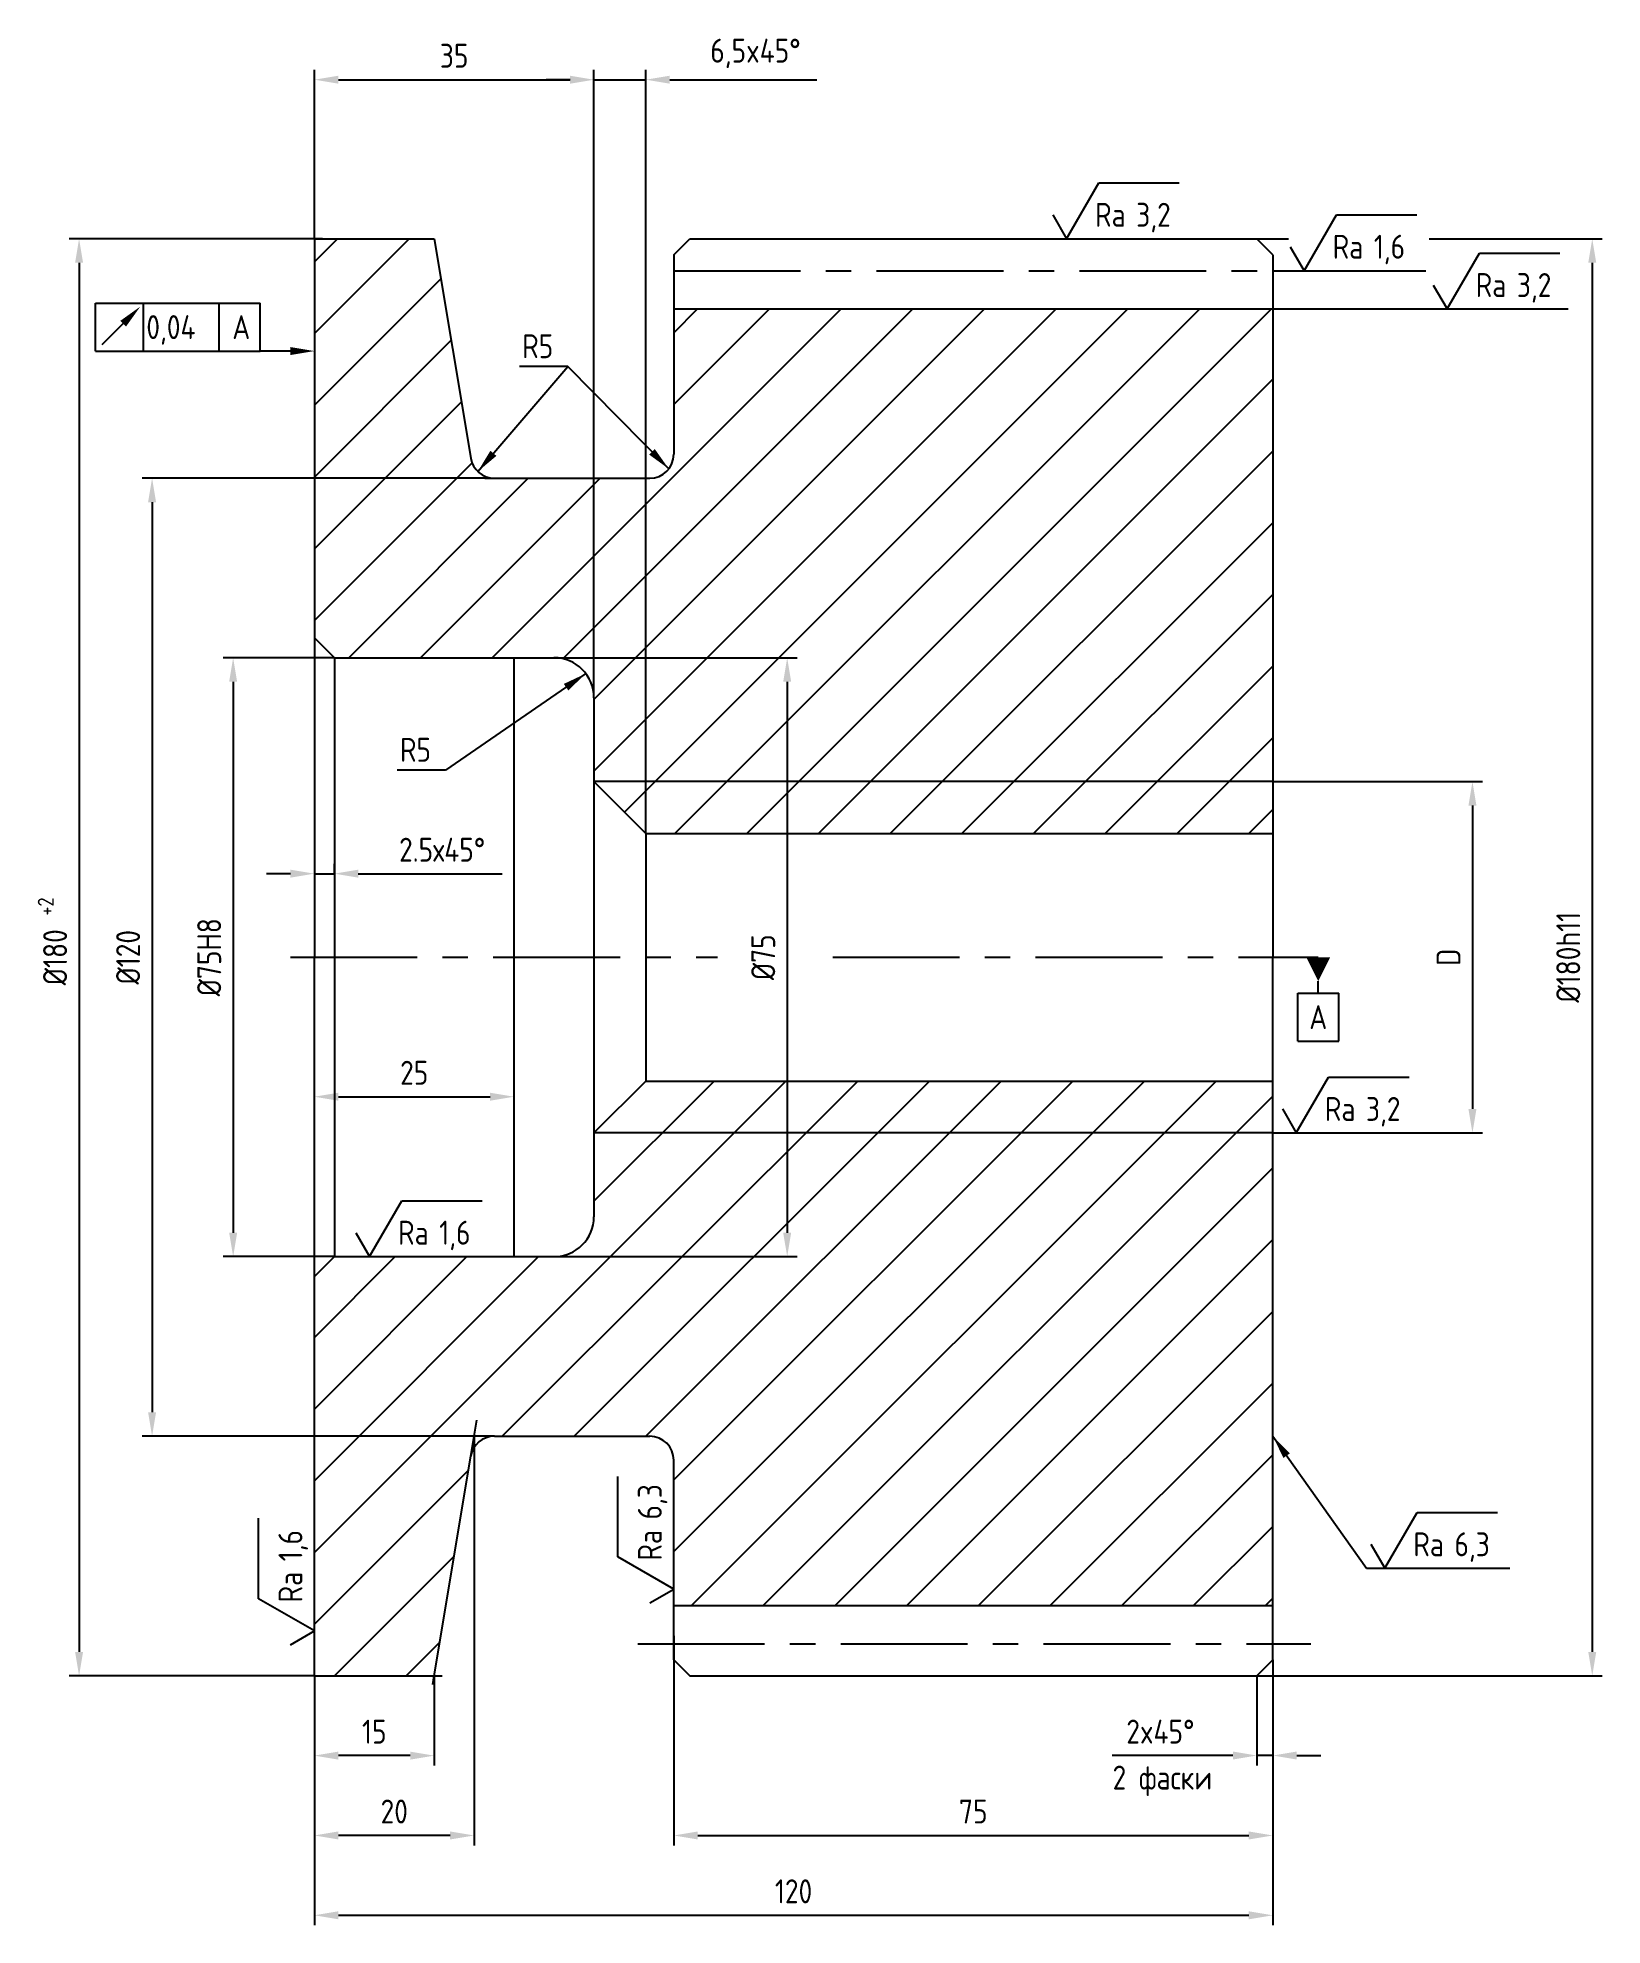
# Model space of a CAD drawing. Header units: millimetres. Extents: x 4132 to 4328, y 663 to 899.
import ezdxf
from ezdxf.enums import TextEntityAlignment as Align

# ---------------------------------------------------------------- set-up
doc = ezdxf.new("R2010")
doc.units = ezdxf.units.MM
doc.linetypes.add('CENTER', pattern=[50.8, 31.75, -6.35, 6.35, -6.35])
for name, color, linetype in [('Bord', 1, 'Continuous'), ('Cen', 5, 'CENTER'), ('Cont', 6, 'Continuous'), ('Dim', 7, 'Continuous'), ('HATCH', 2, 'Continuous'), ('Text', 3, 'Continuous')]:
    doc.layers.add(name, color=color, linetype=linetype)
doc.styles.add('Style1', font='romans.shx', dxfattribs={"width": 0.8})
doc.dimstyles.new('LIN1', dxfattribs={"dimtxt": 3, "dimasz": 3, "dimexe": 1.25, "dimexo": 0, "dimgap": 1.5, "dimtad": 1, "dimdec": 1, "dimdsep": 46, "dimtxsty": 'Style1', "dimcen": 2.5, "dimclrt": 3, "dimadec": 0, "dimazin": 0, "dimtfac": 1, "dimtdec": 1, "dimtmove": 0, "dimatfit": 3, "dimfxl": 1, "dimarcsym": 0})

# ---------------------------------------------------------------- blocks, each defined once
blk = doc.blocks.new('SHERISO_04')
at = {"layer": 'Text'}
blk.add_line((4.04, 7), (14.12, 7), dxfattribs=at)
blk.add_lwpolyline([(-1.73, 3), (0, 0), (4.04, 7)], dxfattribs=at)
at = {"layer": 'Text', "style": 'Style1', "width": 0.8}
blk.add_text('Ra', height=3, dxfattribs=at).set_placement((3.58, 1.5))
blk.add_attdef('3,2', (8.73, 1.5), '', height=3, dxfattribs=at)
blk = doc.blocks.new('forma02')
at = {"layer": 'Bord'}
for p, q in [((-2.57143, -4.5), (2.57143, -4.5)), ((-2.57143, -10.5), (-2.57143, -4.5)), ((0, -4.5), (0, -3)), ((2.57143, -10.5), (2.57143, -4.5)), ((-2.57143, -10.5), (2.57143, -10.5))]:
    blk.add_line(p, q, dxfattribs=at)
blk.add_lwpolyline([(0, -3, 0, 3, 0), (0, 0, 3, 3, 0)], format="xyseb", dxfattribs=at)
at = {"layer": 'Text', "style": 'Style1', "width": 0.8}
blk.add_attdef('А', text='', height=3, dxfattribs=at).set_placement((0, -7.5), align=Align.MIDDLE)
blk = doc.blocks.new('*D6')
at = {"layer": 'Dim', "color": 0, "lineweight": -2, "transparency": 16777216}
for p, q in [((4167.02, 765.7), (4167.02, 767.95)), ((4170.02, 766.7), (4189.02, 766.7)), ((4192.02, 765.7), (4192.02, 767.95))]:
    blk.add_line(p, q, dxfattribs=at)
at = {"layer": 'Dim', "color": 0, "transparency": 16777216}
for points in [[(4170.02, 767.2), (4170.02, 766.2), (4167.02, 766.7)], [(4189.02, 767.2), (4189.02, 766.2), (4192.02, 766.7)]]:
    blk.add_solid(points, dxfattribs=at)
at = {"layer": 'Dim', "color": 3, "transparency": 16777216, "insert": (4179.52, 769.7), "char_height": 3, "attachment_point": 5, "style": 'Style1'}
blk.add_mtext('25', dxfattribs=at)
blk = doc.blocks.new('*D7')
at = {"layer": 'Dim', "color": 0, "lineweight": -2, "transparency": 16777216}
for p, q in [((4164.02, 794.64), (4161.02, 794.64)), ((4167.02, 794.83), (4167.02, 793.39)), ((4167.02, 794.64), (4169.52, 794.64)), ((4169.52, 794.64), (4169.52, 795.89)), ((4172.52, 794.64), (4190.52, 794.64))]:
    blk.add_line(p, q, dxfattribs=at)
at = {"layer": 'Dim', "color": 0, "transparency": 16777216}
for points in [[(4164.02, 795.14), (4164.02, 794.14), (4167.02, 794.64)], [(4172.52, 795.14), (4172.52, 794.14), (4169.52, 794.64)]]:
    blk.add_solid(points, dxfattribs=at)
at = {"layer": 'Dim', "color": 3, "transparency": 16777216, "insert": (4183.02, 797.64), "char_height": 3, "attachment_point": 5, "style": 'Style1'}
blk.add_mtext('2.5х45%%D', dxfattribs=at)
blk = doc.blocks.new('*D8')
at = {"layer": 'Dim', "color": 0, "lineweight": -2, "transparency": 16777216}
for p, q in [((4199.03, 894.09), (4196.03, 894.09)), ((4202.03, 883.46), (4202.03, 895.34)), ((4202.03, 894.09), (4208.52, 894.09)), ((4208.52, 799.67), (4208.52, 895.34)), ((4211.52, 894.09), (4229.92, 894.09))]:
    blk.add_line(p, q, dxfattribs=at)
at = {"layer": 'Dim', "color": 0, "transparency": 16777216}
for points in [[(4199.03, 894.59), (4199.03, 893.59), (4202.03, 894.09)], [(4211.52, 894.59), (4211.52, 893.59), (4208.52, 894.09)]]:
    blk.add_solid(points, dxfattribs=at)
at = {"layer": 'Dim', "color": 3, "transparency": 16777216, "insert": (4222.25, 897.38), "char_height": 3, "attachment_point": 5, "style": 'Style1'}
blk.add_mtext('6,5x45%%D', dxfattribs=at)
blk = doc.blocks.new('*D9')
at = {"layer": 'Dim', "color": 0, "lineweight": -2, "transparency": 16777216}
for p, q in [((4167.02, 874.17), (4167.02, 895.34)), ((4170.02, 894.09), (4199.02, 894.09)), ((4202.02, 816.68), (4202.02, 895.34))]:
    blk.add_line(p, q, dxfattribs=at)
at = {"layer": 'Dim', "color": 0, "transparency": 16777216}
for points in [[(4170.02, 894.59), (4170.02, 893.59), (4167.02, 894.09)], [(4199.02, 894.59), (4199.02, 893.59), (4202.02, 894.09)]]:
    blk.add_solid(points, dxfattribs=at)
at = {"layer": 'Dim', "color": 3, "transparency": 16777216, "insert": (4184.52, 897.09), "char_height": 3, "attachment_point": 5, "style": 'Style1'}
blk.add_mtext('35', dxfattribs=at)
blk = doc.blocks.new('*D10')
at = {"layer": 'Dim', "color": 0, "lineweight": -2, "transparency": 16777216}
for p, q in [((4287.02, 806.17), (4313.27, 806.17)), ((4312.02, 803.17), (4312.02, 765.17)), ((4287.02, 762.17), (4313.27, 762.17))]:
    blk.add_line(p, q, dxfattribs=at)
at = {"layer": 'Dim', "color": 0, "transparency": 16777216}
for points in [[(4311.52, 803.17), (4312.52, 803.17), (4312.02, 806.17)], [(4311.52, 765.17), (4312.52, 765.17), (4312.02, 762.17)]]:
    blk.add_solid(points, dxfattribs=at)
at = {"layer": 'Dim', "color": 3, "transparency": 16777216, "insert": (4309.02, 784.17), "char_height": 3, "attachment_point": 5, "rotation": 90, "style": 'Style1'}
blk.add_mtext('D', dxfattribs=at)
blk = doc.blocks.new('SHERISO_03')
at = {"layer": 'Text'}
blk.add_line((4.04, 7), (14.12, 7), dxfattribs=at)
blk.add_lwpolyline([(-1.73, 3), (0, 0), (4.04, 7)], dxfattribs=at)
at = {"layer": 'Text', "style": 'Style1', "width": 0.8}
blk.add_text('Ra', height=3, dxfattribs=at).set_placement((3.58, 1.5))
blk.add_attdef('6,3', (8.73, 1.5), '', height=3, dxfattribs=at)
blk = doc.blocks.new('*D11')
at = {"layer": 'Dim', "color": 0, "lineweight": -2, "transparency": 16777216}
for p, q in [((4287.02, 696.17), (4287.02, 682.93)), ((4285.02, 694.17), (4285.02, 682.93)), ((4282.02, 684.18), (4266.93, 684.18)), ((4287.02, 684.18), (4285.02, 684.18)), ((4290.02, 684.18), (4293.02, 684.18))]:
    blk.add_line(p, q, dxfattribs=at)
at = {"layer": 'Dim', "color": 0, "transparency": 16777216}
for points in [[(4282.02, 684.68), (4282.02, 683.68), (4285.02, 684.18)], [(4290.02, 684.68), (4290.02, 683.68), (4287.02, 684.18)]]:
    blk.add_solid(points, dxfattribs=at)
at = {"layer": 'Dim', "color": 3, "transparency": 16777216, "insert": (4272.95, 687.18), "char_height": 3, "attachment_point": 5, "style": 'Style1'}
blk.add_mtext('2x45%%D', dxfattribs=at)
blk = doc.blocks.new('*D12')
at = {"layer": 'Dim', "color": 0, "lineweight": -2, "transparency": 16777216}
for p, q in [((4212.02, 699.17), (4212.02, 672.92)), ((4287.02, 684.18), (4287.02, 672.92)), ((4215.02, 674.17), (4284.02, 674.17))]:
    blk.add_line(p, q, dxfattribs=at)
at = {"layer": 'Dim', "color": 0, "transparency": 16777216}
for points in [[(4215.02, 674.67), (4215.02, 673.67), (4212.02, 674.17)], [(4284.02, 674.67), (4284.02, 673.67), (4287.02, 674.17)]]:
    blk.add_solid(points, dxfattribs=at)
at = {"layer": 'Dim', "color": 3, "transparency": 16777216, "insert": (4249.52, 677.17), "char_height": 3, "attachment_point": 5, "style": 'Style1'}
blk.add_mtext('75', dxfattribs=at)
blk = doc.blocks.new('*D13')
at = {"layer": 'Dim', "color": 0, "lineweight": -2, "transparency": 16777216}
for p, q in [((4167.02, 694.17), (4167.02, 682.92)), ((4182.02, 694.17), (4182.02, 682.92)), ((4179.02, 684.17), (4170.02, 684.17))]:
    blk.add_line(p, q, dxfattribs=at)
at = {"layer": 'Dim', "color": 0, "transparency": 16777216}
for points in [[(4170.02, 684.67), (4170.02, 683.67), (4167.02, 684.17)], [(4179.02, 684.67), (4179.02, 683.67), (4182.02, 684.17)]]:
    blk.add_solid(points, dxfattribs=at)
at = {"layer": 'Dim', "color": 3, "transparency": 16777216, "insert": (4174.52, 687.17), "char_height": 3, "attachment_point": 5, "style": 'Style1'}
blk.add_mtext('15', dxfattribs=at)
blk = doc.blocks.new('*D14')
at = {"layer": 'Dim', "color": 0, "lineweight": -2, "transparency": 16777216}
for p, q in [((4187.02, 724.17), (4187.02, 672.92)), ((4167.02, 684.17), (4167.02, 672.92)), ((4184.02, 674.17), (4170.02, 674.17))]:
    blk.add_line(p, q, dxfattribs=at)
at = {"layer": 'Dim', "color": 0, "transparency": 16777216}
for points in [[(4170.02, 674.67), (4170.02, 673.67), (4167.02, 674.17)], [(4184.02, 674.67), (4184.02, 673.67), (4187.02, 674.17)]]:
    blk.add_solid(points, dxfattribs=at)
at = {"layer": 'Dim', "color": 3, "transparency": 16777216, "insert": (4177.02, 677.17), "char_height": 3, "attachment_point": 5, "style": 'Style1'}
blk.add_mtext('20', dxfattribs=at)
blk = doc.blocks.new('*D15')
at = {"layer": 'Dim', "color": 0, "lineweight": -2, "transparency": 16777216}
for p, q in [((4167.02, 674.17), (4167.02, 662.92)), ((4287.02, 674.17), (4287.02, 662.92)), ((4170.02, 664.17), (4284.02, 664.17))]:
    blk.add_line(p, q, dxfattribs=at)
at = {"layer": 'Dim', "color": 0, "transparency": 16777216}
for points in [[(4170.02, 664.67), (4170.02, 663.67), (4167.02, 664.17)], [(4284.02, 664.67), (4284.02, 663.67), (4287.02, 664.17)]]:
    blk.add_solid(points, dxfattribs=at)
at = {"layer": 'Dim', "color": 3, "transparency": 16777216, "insert": (4227.02, 667.17), "char_height": 3, "attachment_point": 5, "style": 'Style1'}
blk.add_mtext('120', dxfattribs=at)
blk = doc.blocks.new('*D16')
at = {"layer": 'Dim', "color": 0, "lineweight": -2, "transparency": 16777216}
for p, q in [((4197.02, 821.68), (4227.47, 821.68)), ((4226.22, 818.68), (4226.22, 749.67)), ((4197.1, 746.67), (4227.47, 746.67))]:
    blk.add_line(p, q, dxfattribs=at)
at = {"layer": 'Dim', "color": 0, "transparency": 16777216}
for points in [[(4225.72, 818.68), (4226.72, 818.68), (4226.22, 821.68)], [(4225.72, 749.67), (4226.72, 749.67), (4226.22, 746.67)]]:
    blk.add_solid(points, dxfattribs=at)
at = {"layer": 'Dim', "color": 3, "transparency": 16777216, "insert": (4223.22, 784.17), "char_height": 3, "attachment_point": 5, "rotation": 90, "style": 'Style1'}
blk.add_mtext('%%C75', dxfattribs=at)
blk = doc.blocks.new('*D17')
at = {"layer": 'Dim', "color": 0, "lineweight": -2, "transparency": 16777216}
for p, q in [((4168.02, 874.17), (4136.31, 874.17)), ((4137.56, 871.17), (4137.56, 697.17)), ((4167.02, 694.17), (4136.31, 694.17))]:
    blk.add_line(p, q, dxfattribs=at)
at = {"layer": 'Dim', "color": 0, "transparency": 16777216}
for points in [[(4137.06, 871.17), (4138.06, 871.17), (4137.56, 874.17)], [(4137.06, 697.17), (4138.06, 697.17), (4137.56, 694.17)]]:
    blk.add_solid(points, dxfattribs=at)
at = {"layer": 'Dim', "color": 3, "transparency": 16777216, "insert": (4134.56, 784.17), "char_height": 3, "attachment_point": 5, "rotation": 90, "style": 'Style1'}
blk.add_mtext('%%C180', dxfattribs=at)
blk = doc.blocks.new('*D18')
at = {"layer": 'Dim', "color": 0, "lineweight": -2, "transparency": 16777216}
for p, q in [((4188.38, 844.17), (4145.45, 844.17)), ((4146.7, 841.17), (4146.7, 727.17)), ((4188.38, 724.17), (4145.45, 724.17))]:
    blk.add_line(p, q, dxfattribs=at)
at = {"layer": 'Dim', "color": 0, "transparency": 16777216}
for points in [[(4146.2, 841.17), (4147.2, 841.17), (4146.7, 844.17)], [(4146.2, 727.17), (4147.2, 727.17), (4146.7, 724.17)]]:
    blk.add_solid(points, dxfattribs=at)
at = {"layer": 'Dim', "color": 3, "transparency": 16777216, "insert": (4143.7, 784.17), "char_height": 3, "attachment_point": 5, "rotation": 90, "style": 'Style1'}
blk.add_mtext('%%C120', dxfattribs=at)
blk = doc.blocks.new('*D19')
at = {"layer": 'Dim', "color": 0, "lineweight": -2, "transparency": 16777216}
for p, q in [((4169.52, 821.68), (4155.6, 821.68)), ((4156.85, 818.68), (4156.85, 749.67)), ((4169.52, 746.67), (4155.6, 746.67))]:
    blk.add_line(p, q, dxfattribs=at)
at = {"layer": 'Dim', "color": 0, "transparency": 16777216}
for points in [[(4156.35, 818.68), (4157.35, 818.68), (4156.85, 821.68)], [(4156.35, 749.67), (4157.35, 749.67), (4156.85, 746.67)]]:
    blk.add_solid(points, dxfattribs=at)
at = {"layer": 'Dim', "color": 3, "transparency": 16777216, "insert": (4153.85, 784.17), "char_height": 3, "attachment_point": 5, "rotation": 90, "style": 'Style1'}
blk.add_mtext('%%C75H8', dxfattribs=at)
blk = doc.blocks.new('*D20')
at = {"layer": 'Dim', "color": 0, "lineweight": -2, "transparency": 16777216}
for p, q in [((4306.62, 874.17), (4328.27, 874.17)), ((4327.02, 871.17), (4327.02, 697.17)), ((4285.02, 694.17), (4328.27, 694.17))]:
    blk.add_line(p, q, dxfattribs=at)
at = {"layer": 'Dim', "color": 0, "transparency": 16777216}
for points in [[(4326.52, 871.17), (4327.52, 871.17), (4327.02, 874.17)], [(4326.52, 697.17), (4327.52, 697.17), (4327.02, 694.17)]]:
    blk.add_solid(points, dxfattribs=at)
at = {"layer": 'Dim', "color": 3, "transparency": 16777216, "insert": (4324.02, 784.17), "char_height": 3, "attachment_point": 5, "rotation": 90, "style": 'Style1'}
blk.add_mtext('%%c180h11', dxfattribs=at)

msp = doc.modelspace()

# ---------------------------------------------------------------- hatches: boundary and pattern name
at = {"layer": 'HATCH'}
h = msp.add_hatch(dxfattribs=at)
h.set_pattern_fill('ANSI31', color=256, scale=2, style=0)
h.paths.add_polyline_path([(4167.02, 824.18), (4169.52, 821.68), (4197.02, 821.68, -0.414214), (4202.02, 816.68), (4202.02, 806.17), (4287.02, 806.17), (4287.02, 865.37), (4212.02, 865.37), (4212.02, 847.17, -0.414214), (4209.02, 844.17), (4189.56, 844.17, -0.366629), (4186.6, 846.68), (4182.02, 874.17), (4167.02, 874.17)])
h.paths.add_polyline_path([(4287.02, 702.97), (4287.02, 762.17), (4202.02, 762.17), (4202.02, 751.67, -0.414214), (4197.02, 746.67), (4169.52, 746.67), (4167.02, 744.17), (4167.02, 694.17), (4182.02, 694.17), (4186.6, 721.67), (4187.02, 724.17), (4189.56, 724.17), (4209.02, 724.17, -0.414214), (4212.02, 721.17), (4212.02, 702.97)])
h.paths.add_polyline_path([(4208.52, 768.67), (4202.02, 762.17), (4287.02, 762.17), (4287.02, 768.67)])
h.paths.add_polyline_path([(4287.02, 799.67), (4287.02, 806.17), (4202.02, 806.17), (4208.52, 799.67)])

# ---------------------------------------------------------------- linework, layer by layer
at = {"layer": 'Bord'}
for p, q in [((4139.62, 860.1), (4139.62, 866.1)), ((4139.62, 866.1), (4160.25, 866.1)), ((4145.62, 860.1), (4145.62, 866.1)), ((4155.1, 860.1), (4155.1, 866.1)), ((4160.25, 860.1), (4160.25, 866.1)), ((4139.62, 860.1), (4160.25, 860.1)), ((4164.02, 860.1), (4160.23, 860.1)), ((4192.02, 746.67), (4192.02, 821.68)), ((4287.02, 806.17), (4202.02, 806.17)), ((4287.02, 762.17), (4202.02, 762.17)), ((4186.6, 721.67), (4187.36, 726.19)), ((4189.56, 724.17), (4183.8, 724.17)), ((4181.84, 693.07), (4182.02, 694.17)), ((4182.02, 694.17), (4183, 694.17))]:
    msp.add_line(p, q, dxfattribs=at)
msp.add_lwpolyline([(4167.02, 860.1, 0, 1, 0), (4164.02, 860.1, 1, 1, 0)], format="xyseb", dxfattribs=at)
at = {"layer": 'Cen', "ltscale": 0.5}
for p, q in [((4212.02, 870.17), (4287.02, 870.17)), ((4164.02, 784.17), (4217.5, 784.17)), ((4231.93, 784.17), (4292.71, 784.17)), ((4207.52, 698.17), (4291.77, 698.17))]:
    msp.add_line(p, q, dxfattribs=at)
at = {"layer": 'Cont'}
for p, q in [((4167.02, 874.17), (4182.02, 874.17)), ((4167.02, 874.17), (4167.02, 784.17)), ((4182.02, 874.17), (4186.6, 846.68)), ((4212.02, 872.17), (4214.02, 874.17)), ((4214.02, 874.17), (4285.02, 874.17)), ((4287.02, 872.17), (4285.02, 874.17)), ((4212.02, 872.17), (4212.02, 847.17)), ((4287.02, 872.17), (4287.02, 784.17)), ((4212.02, 865.37), (4287.02, 865.37)), ((4188.38, 844.17), (4209.02, 844.17)), ((4167.02, 824.18), (4169.52, 821.68)), ((4169.52, 821.68), (4197.02, 821.68)), ((4169.52, 821.68), (4169.52, 746.67)), ((4202.02, 816.68), (4202.02, 784.17)), ((4202.02, 806.17), (4208.52, 799.67)), ((4208.52, 799.67), (4208.52, 768.67)), ((4208.52, 799.67), (4287.02, 799.67)), ((4167.02, 694.17), (4167.02, 784.17)), ((4202.02, 784.17), (4202.02, 751.67)), ((4287.02, 696.17), (4287.02, 784.17)), ((4208.52, 768.67), (4202.02, 762.17)), ((4208.52, 768.67), (4287.02, 768.67)), ((4169.52, 746.67), (4167.02, 744.17)), ((4169.52, 746.67), (4197.02, 746.67)), ((4189.56, 724.17), (4209.02, 724.17)), ((4182.02, 694.17), (4186.6, 721.67)), ((4212.02, 696.17), (4212.02, 721.17)), ((4212.02, 702.97), (4287.02, 702.97)), ((4212.02, 696.17), (4214.02, 694.17)), ((4285.02, 694.17), (4287.02, 696.17)), ((4167.02, 694.17), (4182.02, 694.17)), ((4214.02, 694.17), (4285.02, 694.17)), ((4217.02, 694.17), (4282.02, 694.17))]:
    msp.add_line(p, q, dxfattribs=at)
for centre, radius, start, end in [((4189.56, 847.17), 3, 189.4623, 270), ((4209.02, 847.17), 3, 270, 0), ((4197.02, 816.68), 5, 0, 90), ((4197.02, 751.67), 5, 270, 0), ((4189.56, 721.17), 3, 90, 170.5377), ((4209.02, 721.17), 3, 0, 90)]:
    msp.add_arc(centre, radius, start, end, dxfattribs=at)
at = {"layer": 'Dim', "color": 0, "linetype": 'ByBlock'}
msp.add_line((4285.02, 874.17), (4288.97, 874.17), dxfattribs=at)
at = {"layer": 'Dim'}
for p, q in [((4287.02, 870.17), (4306.18, 870.17)), ((4287.02, 865.37), (4324.01, 865.37))]:
    msp.add_line(p, q, dxfattribs=at)
at = {"layer": 'Text'}
msp.add_line((4143.09, 863.54), (4140.41, 860.86), dxfattribs=at)
msp.add_lwpolyline([(4145.21, 865.66, 0, 1, 0), (4143.09, 863.54, 1, 1, 0)], format="xyseb", dxfattribs=at)

# ---------------------------------------------------------------- block references
at = {"layer": 'Dim'}
for name, p, values in [('SHERISO_04', (4261.19, 874.17), {'3,2': '3,2'}), ('SHERISO_04', (4290.94, 870.17), {'3,2': '1,6'}), ('SHERISO_04', (4308.85, 865.37), {'3,2': '3,2'}), ('forma02', (4292.71, 784.17), {'А': 'А'}), ('SHERISO_04', (4289.96, 762.17), {'3,2': '3,2'}), ('SHERISO_04', (4173.92, 746.67), {'3,2': '1,6'}), ('SHERISO_03', (4301.04, 707.64), {'6,3': '6,3'})]:
    msp.add_blockref(name, p, dxfattribs=at).add_auto_attribs(values)
at = {"layer": 'Dim', "rotation": 90}
for p, values in [((4212.02, 705.02), {'6,3': '6,3'}), ((4167.02, 699.78), {'6,3': '1,6'})]:
    msp.add_blockref('SHERISO_03', p, dxfattribs=at).add_auto_attribs(values)

# ---------------------------------------------------------------- texts
at = {"layer": 'Text', "style": 'Style1', "width": 0.8}
for s, p in [('0,04', (4145.98, 861.6)), ('A', (4156.74, 861.6)), ('R5', (4193.04, 859.21)), ('R5', (4177.74, 808.66)), ('2 фаски', (4266.96, 679.92))]:
    msp.add_text(s, height=3, dxfattribs=at).set_placement(p)
msp.add_text('+2', height=2, rotation=90, dxfattribs=at).set_placement((4134.39, 789.39))

# ---------------------------------------------------------------- dimensions: what is measured, and where the dimension line sits
at = {"layer": 'Dim'}
for base, p1, p2, picture, middle in [((4202.02, 894.09), (4167.02, 874.17), (4202.02, 816.68), '*D9', (4184.52, 897.09)), ((4192.02, 766.7), (4167.02, 765.7), (4192.02, 765.7), '*D6', (4179.52, 769.7)), ((4167.02, 674.17), (4187.02, 724.17), (4167.02, 684.17), '*D14', (4177.02, 677.17)), ((4287.02, 674.17), (4212.02, 699.17), (4287.02, 684.18), '*D12', (4249.52, 677.17)), ((4167.02, 684.17), (4182.02, 694.17), (4167.02, 694.17), '*D13', (4174.52, 687.17)), ((4287.02, 664.17), (4167.02, 674.17), (4287.02, 674.17), '*D15', (4227.02, 667.17))]:
    dim = msp.add_linear_dim(base=base, p1=p1, p2=p2, dimstyle='LIN1', dxfattribs=at)
    dim.commit()
    dim.dimension.update_dxf_attribs({"geometry": picture, "text_midpoint": middle})
dim = msp.add_linear_dim(base=(4202.03, 894.09), p1=(4208.52, 799.67), p2=(4202.03, 883.46), text='6,5x45%%D', dimstyle='LIN1', dxfattribs=at)
dim.commit()
dim.dimension.update_dxf_attribs({"geometry": '*D8', "text_midpoint": (4222.25, 894.09), "dimtype": 160})
for base, p1, p2, angle, text, picture, middle in [((4137.56, 694.17), (4168.02, 874.17), (4167.02, 694.17), 90, '%%C<>', '*D17', (4137.56, 784.17)), ((4146.7, 724.17), (4188.38, 844.17), (4188.38, 724.17), 90, '%%C<>', '*D18', (4146.7, 784.17)), ((4287.02, 684.18), (4285.02, 694.17), (4287.02, 696.17), 180, '<>x45%%D', '*D11', (4272.95, 684.18))]:
    dim = msp.add_linear_dim(base=base, p1=p1, p2=p2, angle=angle, text=text, dimstyle='LIN1', dxfattribs=at)
    dim.commit()
    dim.dimension.update_dxf_attribs({"geometry": picture, "text_midpoint": middle, "dimtype": 160})
for base, p1, p2, text, picture, middle in [((4327.02, 694.17), (4306.62, 874.17), (4285.02, 694.17), '%%c<>h11', '*D20', (4324.02, 784.17)), ((4156.85, 746.67), (4169.52, 821.68), (4169.52, 746.67), '%%C<>H8', '*D19', (4153.85, 784.17)), ((4226.22, 746.67), (4197.02, 821.68), (4197.1, 746.67), '%%C<>', '*D16', (4223.22, 784.17)), ((4312.02, 762.17), (4287.02, 806.17), (4287.02, 762.17), 'D', '*D10', (4309.02, 784.17))]:
    dim = msp.add_linear_dim(base=base, p1=p1, p2=p2, angle=90, text=text, dimstyle='LIN1', dxfattribs=at)
    dim.commit()
    dim.dimension.update_dxf_attribs({"geometry": picture, "text_midpoint": middle})
dim = msp.add_linear_dim(base=(4169.52, 794.64), p1=(4167.02, 794.83), p2=(4169.52, 794.64), dimstyle='LIN1', override={"dimpost": 'х45%%D'}, dxfattribs=at)
dim.commit()
dim.dimension.update_dxf_attribs({"geometry": '*D7', "text_midpoint": (4183.02, 797.64)})

# ---------------------------------------------------------------- leaders
for points in [[(4187.48, 845.01), (4198.74, 858.16)], [(4211.4, 845.34), (4198.74, 858.16), (4192.71, 858.16)], [(4201, 819.7), (4183.43, 807.61), (4177.4, 807.61)], [(4287.02, 724.19), (4298.77, 707.64), (4316.7, 707.64)]]:
    msp.add_leader(points, dimstyle='LIN1', dxfattribs=at)

doc.saveas('drawing.dxf')
